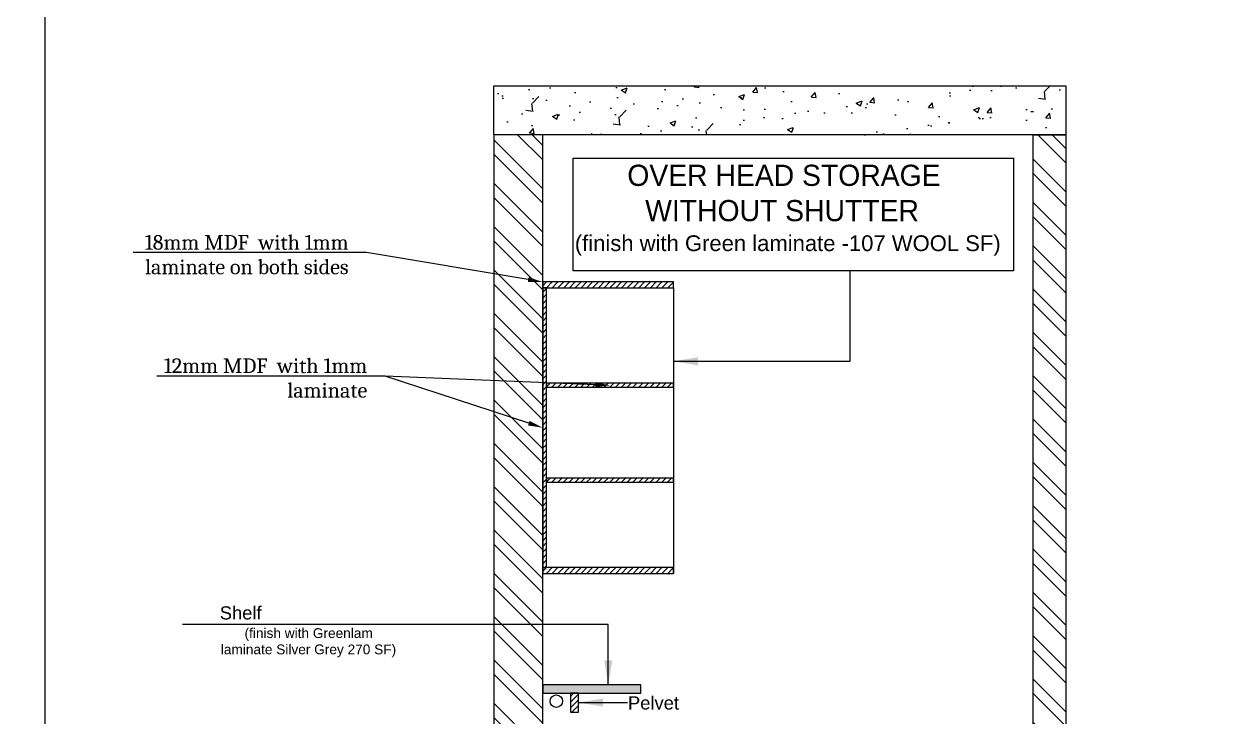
# Model space of a CAD drawing. Header units: millimetres. Extents: x 3460353 to 3472294, y -129816 to -118796.
# Drawn here: x 3463136 to 3466876, y -127364 to -125210 of the extents above; entities that cross this region are included whole.
import ezdxf
from ezdxf import colors
from ezdxf.entities.mleader import LeaderData, LeaderLine
from ezdxf.math import Vec2, Vec3

# ---------------------------------------------------------------- set-up
doc = ezdxf.new("R2010")
doc.units = ezdxf.units.MM
doc.header["$LTSCALE"] = 0.5
doc.header["$MEASUREMENT"] = 0
doc.linetypes.add('CNS_CENTER', pattern=[1.5, 0.45, -0.5, 0.05, -0.5])
doc.layers.add('CENTER', color=7, linetype='CNS_CENTER')
doc.layers.add('Furniture', color=252, linetype='Continuous')
for name, color, linetype, lineweight in [('hatch', 252, 'Continuous', 9), ('TEXT', 7, 'Continuous', 30), ('WALL', 7, 'Continuous', 50)]:
    doc.layers.add(name, color=color, linetype=linetype, lineweight=lineweight)
doc.styles.add('ARIAL', font='eurr____.ttf', dxfattribs={"height": 6})
doc.styles.add('style1', font='arial.ttf')
doc.styles.add('TITAN', font='Cambria Math.ttf')
doc.dimstyles.new('EYE+', dxfattribs={"dimtxt": 2, "dimasz": 3, "dimexe": 0, "dimexo": 0, "dimgap": 0.09, "dimtad": 0, "dimdec": 0, "dimzin": 0, "dimdsep": 46, "dimlunit": 4, "dimtxsty": 'ARIAL', "dimblk": 'OBLIQUE', "dimcen": 0.09, "dimclrd": 256, "dimclre": 256, "dimclrt": 7, "dimadec": 0, "dimazin": 0, "dimtfac": 1, "dimtdec": 0, "dimtofl": 0, "dimtmove": 0, "dimatfit": 2, "dimfxl": 1, "dimtolj": 1, "dimtzin": 0, "dimarcsym": 1})
pattern_1 = [(315, (-111762.8306, 2377029.4227), (2.6516504, 2.6516504), []), (315, (-111762.8306, 2377027.655), (2.6516504, 2.6516504), [])]

# ---------------------------------------------------------------- blocks, each defined once
blk = doc.blocks.new('_Oblique')
at = {"color": 0, "linetype": 'ByBlock', "lineweight": -2}
blk.add_line((-0.5, -0.5), (0.5, 0.5), dxfattribs=at)
blk = doc.blocks.new('WTW')
at = {"lineweight": 0}
h = blk.add_hatch(dxfattribs=at)
h.set_pattern_fill('ANSI31', color=256, scale=4)
h.set_pattern_definition([(45, (-121524.9048, 2363770.5442), (-0.35355339, 0.35355339), [])])
h.paths.add_polyline_path([(-109243.5, 2362736.75), (-109259.5, 2362736.75), (-109259.5, 2362736.04), (-109243.5, 2362736.04)])
h = blk.add_hatch(dxfattribs=at)
h.set_pattern_fill('ANSI31', color=256, scale=4)
h.set_pattern_definition([(45, (-121535.85355, 2363773.6315), (-0.35355339, 0.35355339), [])])
h.paths.add_polyline_path([(-109259.03, 2362736.04), (-109259.5, 2362736.04), (-109259.5, 2362701.79), (-109259.03, 2362701.79)])
h = blk.add_hatch(dxfattribs=at)
h.set_pattern_fill('ANSI31', color=256, scale=4)
h.set_pattern_definition([(45, (-121524.91217, 2363774.63976), (-0.35355339, 0.35355339), [])])
h.paths.add_polyline_path([(-109243.5, 2362724.35), (-109259.03, 2362724.35), (-109259.03, 2362723.86), (-109243.5, 2362723.86)])
h = blk.add_hatch(dxfattribs=at)
h.set_pattern_fill('ANSI31', color=256, scale=4)
h.set_pattern_definition([(45, (-121524.91217, 2363763.04015), (-0.35355339, 0.35355339), [])])
h.paths.add_polyline_path([(-109243.5, 2362712.75), (-109259.03, 2362712.75), (-109259.03, 2362712.26), (-109243.5, 2362712.26)])
h = blk.add_hatch(dxfattribs=at)
h.set_pattern_fill('ANSI31', color=256, scale=4)
h.set_pattern_definition([(45, (-121524.9048, 2363735.58315), (-0.35355339, 0.35355339), [])])
h.paths.add_polyline_path([(-109243.5, 2362701.79), (-109259.5, 2362701.79), (-109259.5, 2362701.08), (-109243.5, 2362701.08)])
h = blk.add_hatch(color=256, dxfattribs=at)
h.dxf.hatch_style = 1
h.paths.add_polyline_path([(-109247.5, 2362687.43), (-109259.5, 2362687.43), (-109259.5, 2362686.43), (-109247.5, 2362686.43)])
h = blk.add_hatch(dxfattribs=at)
h.set_pattern_fill('ANSI31', color=256, scale=4)
h.set_pattern_definition([(45, (-121524.91217, 2363757.8958), (-0.35355339, 0.35355339), [])])
h.paths.add_polyline_path([(-109255.13, 2362686.43), (-109256.12, 2362686.43), (-109256.12, 2362684.1), (-109255.13, 2362684.1)])
at = {"layer": 'hatch', "lineweight": 0}
h = blk.add_hatch(dxfattribs=at)
h.set_pattern_fill('AR-CONC', color=256)
h.set_pattern_definition([(50, (-189941.702, 2363521.657), (7.1726018, -0.62752135), [0.75, -8.25]), (355, (-189941.702, 2363521.657), (-1.38751333, 7.5219213), [0.6, -6.6]), (100.451444, (-189941.1045, 2363521.605), (5.78508846, 6.8943999), [0.6374019, -7.0114211]), (46.1842, (-189941.702, 2363523.657), (10.6724133, -1.6551928), [1.125, -12.375]), (96.635635, (-189940.813, 2363523.519), (9.3466194, 9.741186), [0.9561034, -10.5171376]), (351.184164, (-189941.702, 2363523.657), (9.3466194, 9.741186), [0.9, -9.9]), (21, (-189940.702, 2363523.157), (5.9690705, -4.0261889), [0.75, -8.25]), (326, (-189940.702, 2363523.157), (2.4331533, 7.25150044), [0.6, -6.6]), (71.451445, (-189940.205, 2363522.8215), (8.40222376, 3.2253115), [0.6374019, -7.0114211]), (37.5, (-189941.7023, 2363521.657), (0.12159855, 3.328938535), [0, -6.52, 0, -6.7, 0, -6.625]), (7.5, (-189941.7023, 2363521.657), (2.63069537, 3.94411711), [0, -3.82, 0, -6.37, 0, -2.525]), (327.5, (-189943.9323, 2363521.657), (5.33822436, -0.22554872), [0, -2.5, 0, -7.8, 0, -10.35]), (317.5, (-189944.9323, 2363521.657), (5.8318617, 1.00104982), [0, -3.25, 0, -5.18, 0, -7.35])])
h.paths.add_polyline_path([(-109265.5, 2362760.75), (-109195.5, 2362760.75), (-109195.5, 2362754.75), (-109265.5, 2362754.75)])
at = {"layer": 'WALL', "lineweight": 0}
h = blk.add_hatch(dxfattribs=at)
h.set_pattern_fill('ANSI32', color=8, scale=10, angle=-90)
h.set_pattern_definition(pattern_1)
h.paths.add_polyline_path([(-109265.5, 2362644.75), (-109259.5, 2362644.75), (-109259.5, 2362754.75), (-109265.5, 2362754.75)])
h = blk.add_hatch(dxfattribs=at)
h.set_pattern_fill('ANSI32', color=8, scale=10, angle=-90)
h.set_pattern_definition(pattern_1)
h.paths.add_polyline_path([(-109199.5, 2362754.75), (-109195.5, 2362754.75), (-109195.5, 2362644.75), (-109199.5, 2362644.75)])
at = {"lineweight": 0}
for points in [[(-109255.77, 2362751.9), (-109201.9, 2362751.9), (-109201.9, 2362738.1), (-109255.77, 2362738.1)], [(-109243.5, 2362736.75), (-109259.5, 2362736.75), (-109259.5, 2362736.04), (-109243.5, 2362736.04)], [(-109259.03, 2362736.04), (-109259.5, 2362736.04), (-109259.5, 2362701.79), (-109259.03, 2362701.79)], [(-109243.5, 2362724.35), (-109259.03, 2362724.35), (-109259.03, 2362723.86), (-109243.5, 2362723.86)], [(-109243.5, 2362712.75), (-109259.03, 2362712.75), (-109259.03, 2362712.26), (-109243.5, 2362712.26)], [(-109243.5, 2362701.79), (-109259.5, 2362701.79), (-109259.5, 2362701.08), (-109243.5, 2362701.08)], [(-109247.5, 2362687.43), (-109259.5, 2362687.43), (-109259.5, 2362686.43), (-109247.5, 2362686.43)], [(-109255.13, 2362686.43), (-109256.12, 2362686.43), (-109256.12, 2362684.1), (-109255.13, 2362684.1)]]:
    blk.add_lwpolyline(points, close=True, dxfattribs=at)
at = {"layer": 'Furniture', "color": 4, "linetype": 'ByBlock', "lineweight": 0}
blk.add_circle((-109257.84, 2362685.44), 0.769, dxfattribs=at)
at = {"layer": 'TEXT', "color": 7, "lineweight": 0}
blk.add_lwpolyline([(-109243.5, 2362736.04), (-109243.5, 2362701.08)], dxfattribs=at)
at = {"layer": 'WALL', "color": 8, "lineweight": 0}
for points in [[(-109265.5, 2362760.75), (-109195.5, 2362760.75), (-109195.5, 2362754.75), (-109265.5, 2362754.75)], [(-109265.5, 2362644.75), (-109259.5, 2362644.75), (-109259.5, 2362754.75), (-109265.5, 2362754.75)], [(-109199.5, 2362754.75), (-109195.5, 2362754.75), (-109195.5, 2362644.75), (-109199.5, 2362644.75)]]:
    blk.add_lwpolyline(points, close=True, dxfattribs=at)
at = {"layer": 'CENTER', "lineweight": 0, "insert": (-109255.96, 2362751.1), "char_height": 2.592, "width": 52.6284, "attachment_point": 1, "style": 'ARIAL'}
blk.add_mtext('\\pi6.8114;OVER HEAD STORAGE \\P\\pi8.99424;WITHOUT SHUTTER\\P\\pi0.38666;{\\fArial|b0|i0|c0|p34;\\H0.74419x;\\C7;(finish with Green laminate -107 WOOL SF)}', dxfattribs=at)
at = {"layer": 'TEXT', "lineweight": 0, "ltscale": 0.05, "attachment_point": 1, "style": 'style1'}
for s, insert, char_height, width in [('Shelf{\\H0.74419x;\\C5;\\P\\pi3.03357;\\C1;(finish with Greenlam \\P\\pi0.13317;laminate Silver Grey 270 SF)}', (-109299.02, 2362697.05), 1.6076, 21.5558), ('Pelvet', (-109249.07, 2362686.03), 1.608, 53.2659)]:
    blk.add_mtext(s, dxfattribs=dict(at, insert=insert, char_height=char_height, width=width))
at = {"color": 1}
blk.add_leader([(-109243.5, 2362727.04), (-109221.89, 2362727.04), (-109221.89, 2362738.1)], dimstyle='EYE+', override={"dimtmove": 1}, dxfattribs=at)
at = {"lineweight": 0, "ltscale": 4}
blk.add_leader([(-109251.48, 2362687.43), (-109251.48, 2362694.84), (-109303.58, 2362694.84)], dimstyle='EYE+', override={"dimtxt": 3, "dimgap": 0.09, "dimtad": 0, "dimpost": '\\X', "dimfxl": 2, "dimfxlon": 1, "dimtfill": 1, "dimtfillclr": 7}, dxfattribs=at)
at = {"color": 1, "lineweight": 0}
blk.add_leader([(-109255.13, 2362685.27), (-109249.11, 2362685.27)], dimstyle='EYE+', override={"dimgap": 0.09, "dimtad": 0}, dxfattribs=at)
ml = blk.add_multileader_mtext('Standard')
ml.set_content('\\pxt13;18mm MDF  with 1mm\\P\\ptz;laminate on both sides', color=256, style='TITAN')
ml.set_leader_properties(color=252)
ml.build(insert=Vec2(0, 0))
ml.multileader.update_dxf_attribs({"text_right_attachment_type": 6, "dogleg_length": 0.36, "arrow_head_size": 1.8})
ctx = ml.context
ctx.base_point, ctx.char_height, ctx.arrow_head_size, ctx.landing_gap_size, ctx.plane_origin = Vec3(-109309.24, 2362741.59), 1.8, 1.8, 0.081, Vec3(-109292.51, 2362731.93)
ctx.right_attachment, ctx.text_align_type = 6, 2
notes = []
notes.append((ctx, [(1, (1, 1, 0), (-109281.07, 2362740.34), (-1, 0), 2.11, [(0, [(-109259.5, 2362736.75)], 0, [])])]))
ctx.mtext.insert, ctx.mtext.width, ctx.mtext.alignment, ctx.mtext.flow_direction = Vec3(-109283.26, 2362742.5), 32.919, 3, 5
ml = blk.add_multileader_mtext('Standard')
ml.set_content('12mm MDF  with 1mm\\Plaminate', color=256, style='TITAN')
ml.set_leader_properties(color=252)
ml.build(insert=Vec2(0, 0))
ml.multileader.update_dxf_attribs({"text_right_attachment_type": 6, "dogleg_length": 0.36, "arrow_head_size": 1.8})
ctx = ml.context
ctx.base_point, ctx.char_height, ctx.arrow_head_size, ctx.landing_gap_size, ctx.plane_origin = Vec3(-109306.95, 2362726.49), 1.8, 1.8, 0.081, Vec3(-109289.56, 2362720.58)
ctx.right_attachment, ctx.text_align_type = 6, 2
notes.append((ctx, [(1, (1, 1, 0), (-109278.78, 2362725.24), (-1, 0), 2.11, [(0, [(-109259.5, 2362718.91)], 0, []), (1, [(-109251.26, 2362724.1)], 0, [])])]))
ctx.mtext.insert, ctx.mtext.width, ctx.mtext.alignment, ctx.mtext.flow_direction = Vec3(-109280.97, 2362727.4), 31.4409, 3, 5
for ctx, leaders in notes:
    for number, flags, end, landing, length, lines in leaders:
        leader = LeaderData()
        leader.index, (leader.has_last_leader_line, leader.has_dogleg_vector, leader.attachment_direction) = number, flags
        leader.last_leader_point, leader.dogleg_vector, leader.dogleg_length = Vec3(end), Vec3(landing), length
        for number, points, colour, breaks in lines:
            line = LeaderLine()
            line.index, line.vertices, line.color, line.breaks = number, Vec3.list(points), colors.encode_raw_color(colour), breaks
            leader.lines.append(line)
        ctx.leaders.append(leader)

msp = doc.modelspace()

# ---------------------------------------------------------------- linework, layer by layer
at = {"ltscale": 0.5}
msp.add_lwpolyline([(3463201.5, -120005.5), (3472099.5, -120005.5), (3472099.5, -129816.5), (3463201.5, -129816.5)], close=True, dxfattribs=at)

# ---------------------------------------------------------------- block references
at = {"color": 7, "xscale": 25.40526631099194, "yscale": 25.40526631099194, "zscale": 25.40526631099194}
msp.add_blockref('WTW', (6240515.3, -60151968), dxfattribs=at)

doc.saveas('drawing.dxf')
